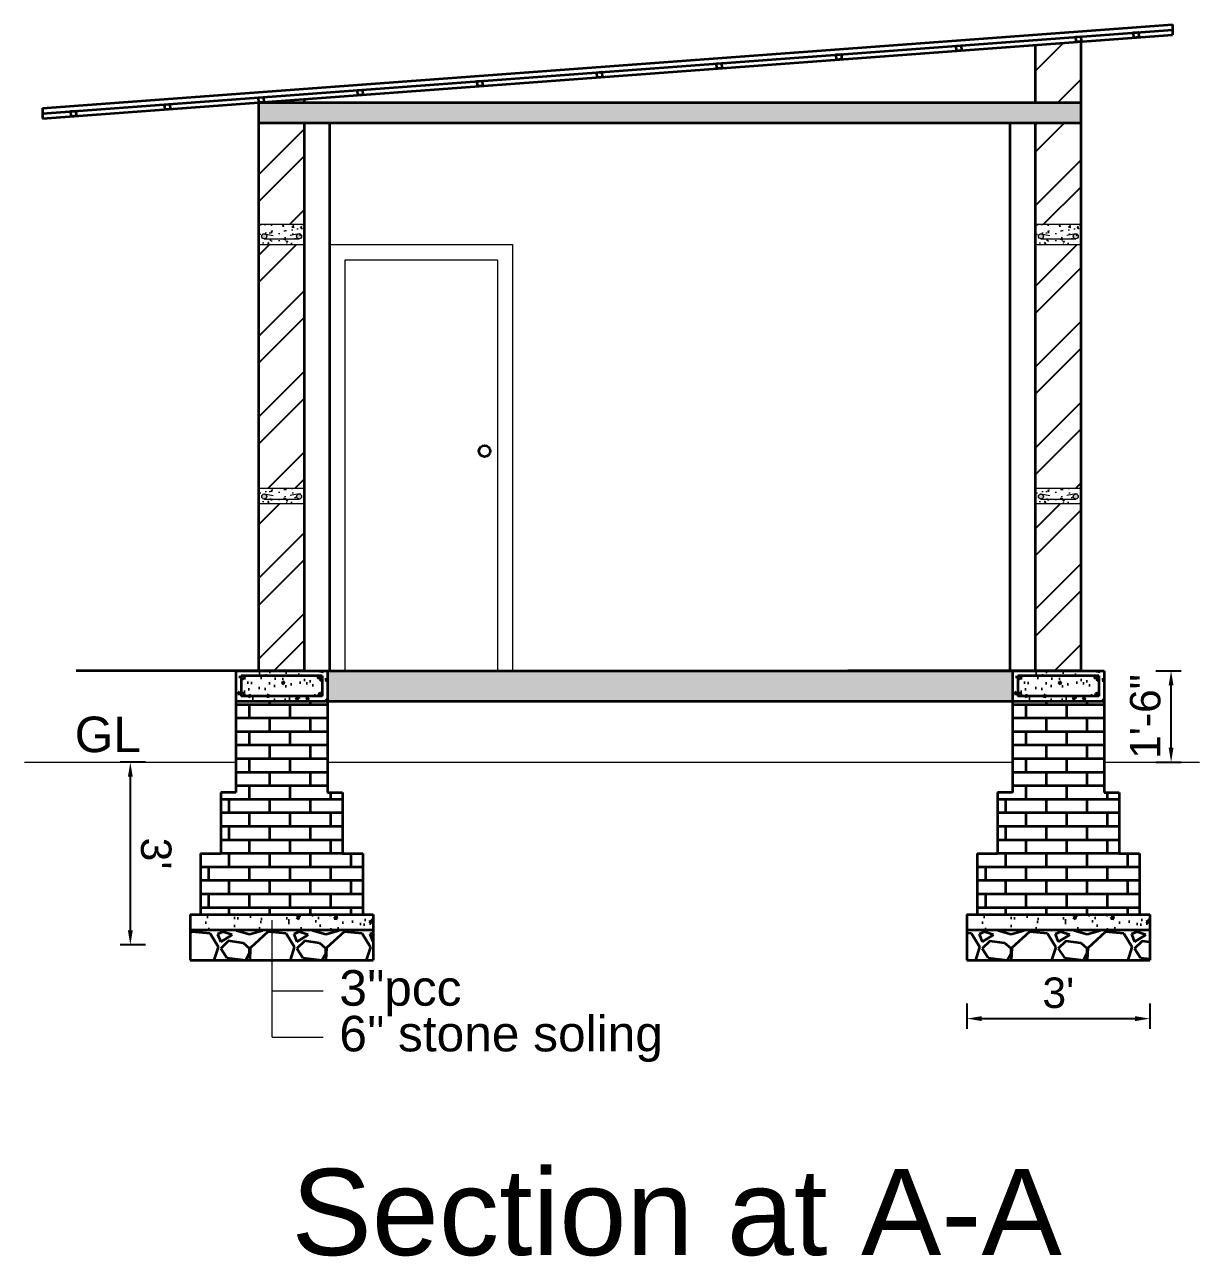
# Model space of a CAD drawing. Header units: inches. Extents: x 352731 to 371558, y -52658 to -39161.
# Drawn here: x 365144.8 to 365376.2, y -51111.2 to -50868.5 of the extents above; entities that cross this region are included whole.
import ezdxf

# ---------------------------------------------------------------- set-up
doc = ezdxf.new("R2010")
doc.units = ezdxf.units.IN
doc.header["$LTSCALE"] = 2
doc.header["$MEASUREMENT"] = 0
doc.header["$PDMODE"] = 34
doc.layers.get('0').update_dxf_attribs({"linetype": 'CONTINUOUS'})
doc.layers.get('DEFPOINTS').update_dxf_attribs({"color": 141, "linetype": 'CONTINUOUS'})
for name, color, linetype, lineweight in [('door', 20, 'CONTINUOUS', 35), ('steps', 253, 'CONTINUOUS', 20), ('WALL - A', 1, 'CONTINUOUS', 40)]:
    doc.layers.add(name, color=color, linetype=linetype, lineweight=lineweight)
doc.styles.add('Lettring Text', font='arial.ttf')
doc.styles.get("Standard").update_dxf_attribs({"font": 'ARIALN.TTF'})
doc.dimstyles.new('Copy of Standard', dxfattribs={"dimtxt": 6, "dimasz": 2.875, "dimexe": 2, "dimexo": 4, "dimgap": 2, "dimtad": 1, "dimdec": 0, "dimrnd": 1, "dimzin": 0, "dimdsep": 46, "dimlunit": 4, "dimtxsty": 'Lettring Text', "dimcen": 0.1, "dimclrd": 7, "dimclre": 7, "dimclrt": 7, "dimazin": 0, "dimtfac": 0.645, "dimtdec": 0, "dimtmove": 1, "dimatfit": 0, "dimfxl": 3, "dimfxlon": 1, "dimtfillclr": 256, "dimtolj": 1, "dimtzin": 0, "dimlwd": -1, "dimlwe": -1, "dimarcsym": 2})
pattern_1 = [(45, (4138.998, -20279.952), (-7.9549513, 7.9549513), []), (45, (4144.301, -20279.952), (-7.9549513, 7.9549513), [])]
pattern_2 = [(228.0127875, (4149.7978, -20264.9518), (-120, -135), [2.01804, -199.7863207]), (184.96974073, (4148.4478, -20266.4518), (180, 15), [3.46302, -342.8388714]), (132.51044708, (4144.9978, -20266.7518), (150, -165), [2.44182, -241.74048894]), (267.273689, (4139.1478, -20270.5018), (15, 300), [3.15357, -312.2033706]), (292.83365418, (4138.9978, -20273.6518), (-75, 180), [3.092325, -306.1405969]), (357.273689, (4140.1978, -20276.5018), (-300, 15), [3.15357, -312.2033706]), (37.69424047, (4143.34777, -20276.6518), (-195, -150), [4.170435, -412.87272823]), (72.25532837, (4146.64777, -20274.1018), (105, 330), [3.93732, -389.79482245]), (121.42956562, (4147.8478, -20270.3518), (-120, 195), [3.16425, -313.26109665]), (175.2363583, (4146.1978, -20267.6518), (165, -15), [3.61248, -177.0114387]), (222.3974378, (4142.59777, -20267.3518), (-180, -165), [4.67172, -462.5006251]), (138.81407483, (4153.9978, -20270.6518), (-105, 90), [1.594515, -157.8576722]), (171.4692344, (4152.7978, -20269.6018), (195, -30), [3.033555, -300.32267124]), (225, (4149.798, -20269.152), (-2e-15, -15), [2.121315, -19.09188844]), (203.1985905, (4148.7478, -20267.3518), (75, 30), [1.14237, -113.0942266]), (291.8014095, (4147.6978, -20267.8018), (-15, 45), [1.615545, -79.1619271]), (30.9637565, (4148.2978, -20269.3018), (45, 30), [2.623935, -84.8403434]), (161.5650512, (4150.548, -20267.952), (30, -15), [1.897365, -45.5367999]), (16.38954033, (4138.9978, -20267.8018), (150, 45), [2.658, -263.1426772]), (70.34617594, (4141.5478, -20267.0518), (-60, -165), [2.229915, -220.7611162]), (293.1985905, (4150.5478, -20264.9518), (-30, 75), [2.284725, -111.9518716]), (343.61045967, (4151.4478, -20267.0518), (-150, 45), [2.658, -263.1426772]), (339.4439548, (4138.9978, -20277.1018), (-75, 30), [2.5632, -125.5968562]), (294.77514057, (4141.3978, -20278.0018), (-75, 165), [2.14767, -212.61964595]), (66.8014095, (4150.6978, -20279.9518), (30, 75), [2.284725, -111.9518716]), (17.35402464, (4151.5978, -20277.8518), (-195, -60), [2.514465, -248.9313542]), (69.4439548, (4143.3478, -20279.9518), (-30, -75), [1.2816, -126.8784562]), (101.3099325, (4149.7978, -20279.9518), (-15, 60), [0.76485, -75.7204427]), (165.9637565, (4149.6478, -20279.2018), (45, -15), [3.092325, -58.7542594]), (186.00900596, (4146.6478, -20278.4518), (150, 15), [2.86575, -283.7088476]), (303.6900675, (4148.2978, -20270.6518), (-15, 30), [2.16333, -51.91993913]), (353.15722659, (4149.49777, -20272.4518), (255, -30), [3.77691, -373.91343936]), (60.9453959, (4153.2478, -20272.9018), (-60, -105), [1.54434, -152.8901121]), (90, (4153.998, -20271.552), (-15, 15), [0.9, -14.1]), (120.25643716, (4146.3478, -20278.0018), (60, -105), [2.08386, -206.30279984]), (48.0127875, (4145.2978, -20276.2018), (120, 135), [4.03608, -197.7682807]), (0, (4147.998, -20273.202), (15, 15), [3.9, -11.1]), (325.30484647, (4151.8978, -20273.2018), (150, -105), [2.37171, -234.7991145]), (254.0546041, (4153.8478, -20274.5518), (-15, -60), [2.18403, -107.01761834]), (207.64597536, (4153.2478, -20276.6518), (-285, -150), [3.555975, -352.04211273]), (175.42607874, (4150.09777, -20278.3018), (-195, 15), [3.761985, -372.4361011])]
pattern_3 = [(50, (300867.165, 65516.403), (5.73808146, -0.50201708), [0.6, -6.6]), (355, (300867.165, 65516.403), (-1.11001067, 6.01753707), [0.48, -5.28]), (100.4514, (300867.643, 65516.361), (4.62807505, 5.51551634), [0.50992152, -5.6091369]), (46.1842, (300867.165, 65518.003), (8.5379284, -1.3241521), [0.9, -9.9]), (96.6356, (300867.876, 65517.893), (7.47730164, 7.79294297), [0.7648823, -8.413704]), (351.1842, (300867.165, 65518.003), (7.47729556, 7.7929488), [0.72, -7.92]), (21, (300867.965, 65517.603), (4.77525642, -3.22095113), [0.6, -6.6]), (326, (300867.965, 65517.603), (1.94652266, 5.80120036), [0.48, -5.28]), (71.4514, (300868.363, 65517.3345), (6.72178103, 2.58024397), [0.50992152, -5.6091369]), (37.5, (300867.165, 65516.403), (0.097278843, 2.66315083), [0, -5.216, 0, -5.36, 0, -5.3]), (7.5, (300867.165, 65516.403), (2.1045563, 3.155293695), [0, -3.056, 0, -5.096, 0, -2.02]), (327.5, (300865.381, 65516.403), (4.27057949, -0.180438974), [0, -2, 0, -6.24, 0, -8.28]), (317.5, (300864.581, 65516.403), (4.66548935, 0.80083986), [0, -2.6, 0, -4.144, 0, -5.88])]
pattern_4 = [(50, (301020.165, 65516.403), (5.73808146, -0.50201708), [0.6, -6.6]), (355, (301020.165, 65516.403), (-1.11001067, 6.01753707), [0.48, -5.28]), (100.4514, (301020.643, 65516.361), (4.62807505, 5.51551634), [0.50992152, -5.6091369]), (46.1842, (301020.165, 65518.003), (8.5379284, -1.3241521), [0.9, -9.9]), (96.6356, (301020.876, 65517.893), (7.47730164, 7.79294297), [0.7648823, -8.413704]), (351.1842, (301020.165, 65518.003), (7.47729556, 7.7929488), [0.72, -7.92]), (21, (301020.965, 65517.603), (4.77525642, -3.22095113), [0.6, -6.6]), (326, (301020.965, 65517.603), (1.94652266, 5.80120036), [0.48, -5.28]), (71.4514, (301021.363, 65517.3345), (6.72178103, 2.58024397), [0.50992152, -5.6091369]), (37.5, (301020.165, 65516.403), (0.097278843, 2.66315083), [0, -5.216, 0, -5.36, 0, -5.3]), (7.5, (301020.165, 65516.403), (2.1045563, 3.155293695), [0, -3.056, 0, -5.096, 0, -2.02]), (327.5, (301018.381, 65516.403), (4.27057949, -0.180438974), [0, -2, 0, -6.24, 0, -8.28]), (317.5, (301017.581, 65516.403), (4.66548935, 0.80083986), [0, -2.6, 0, -4.144, 0, -5.88])]

# ---------------------------------------------------------------- blocks, each defined once
blk = doc.blocks.new('*D939')
at = {"color": 7, "transparency": 16777216}
for p, q in [((365168.6, -51013.83), (365163.6, -51013.83)), ((365165.6, -51046.94), (365165.6, -51016.7)), ((365168.6, -51049.82), (365163.6, -51049.82))]:
    blk.add_line(p, q, dxfattribs=at)
at = {"color": 7, "linetype": 'ByBlock', "transparency": 16777216}
for points in [[(365166.07, -51016.7), (365165.12, -51016.7), (365165.6, -51013.83)], [(365166.08, -51046.94), (365165.12, -51046.94), (365165.6, -51049.82)]]:
    blk.add_solid(points, dxfattribs=at)
at = {"layer": 'DEFPOINTS', "color": 0, "linetype": 'ByBlock', "transparency": 16777216}
for p in [(365165.6, -51013.83), (365177.41, -51013.83), (365177.41, -51049.82)]:
    blk.add_point(p, dxfattribs=at)
at = {"color": 7, "linetype": 'ByBlock', "lineweight": 5, "transparency": 16777216, "insert": (365170.66, -51031.82), "char_height": 6, "attachment_point": 5, "rotation": 270.0012, "style": 'Lettring Text'}
blk.add_mtext("\\A1;3'", dxfattribs=at)
blk = doc.blocks.new('*D941')
at = {"color": 7, "transparency": 16777216}
for p, q in [((365367.62, -50995.82), (365372.62, -50995.82)), ((365370.62, -51010.95), (365370.62, -50998.69)), ((365367.62, -51013.82), (365372.62, -51013.82))]:
    blk.add_line(p, q, dxfattribs=at)
at = {"color": 7, "linetype": 'ByBlock', "transparency": 16777216}
for points in [[(365370.14, -50998.69), (365371.1, -50998.69), (365370.62, -50995.82)], [(365370.14, -51010.95), (365371.1, -51010.95), (365370.62, -51013.82)]]:
    blk.add_solid(points, dxfattribs=at)
at = {"layer": 'DEFPOINTS', "color": 0, "linetype": 'ByBlock', "transparency": 16777216}
for p in [(365357.41, -50995.82), (365370.62, -50995.82), (365357.41, -51013.82)]:
    blk.add_point(p, dxfattribs=at)
at = {"color": 7, "linetype": 'ByBlock', "lineweight": 5, "transparency": 16777216, "insert": (365365.56, -51004.82), "char_height": 6, "attachment_point": 5, "rotation": 90, "style": 'Lettring Text'}
blk.add_mtext('\\A1;1\'-6"', dxfattribs=at)
blk = doc.blocks.new('*D940')
at = {"color": 7, "transparency": 16777216}
for p, q in [((365330.41, -51061.35), (365330.41, -51066.35)), ((365366.41, -51061.35), (365366.41, -51066.35)), ((365333.29, -51064.35), (365363.54, -51064.35))]:
    blk.add_line(p, q, dxfattribs=at)
at = {"color": 7, "linetype": 'ByBlock', "transparency": 16777216}
for points in [[(365333.29, -51063.87), (365333.29, -51064.83), (365330.41, -51064.35)], [(365363.54, -51063.87), (365363.54, -51064.83), (365366.41, -51064.35)]]:
    blk.add_solid(points, dxfattribs=at)
at = {"layer": 'DEFPOINTS', "color": 0, "linetype": 'ByBlock', "transparency": 16777216}
for p in [(365330.41, -51049.82), (365366.41, -51049.82), (365366.41, -51064.35)]:
    blk.add_point(p, dxfattribs=at)
at = {"color": 7, "linetype": 'ByBlock', "lineweight": 5, "transparency": 16777216, "insert": (365348.41, -51059.29), "char_height": 6, "attachment_point": 5, "style": 'Lettring Text'}
blk.add_mtext("\\A1;3'", dxfattribs=at)

msp = doc.modelspace()

# ---------------------------------------------------------------- hatches: boundary and pattern name
at = {"linetype": 'ByBlock', "lineweight": 5}
h = msp.add_hatch(dxfattribs=at)
h.set_pattern_fill('AR-CONC', scale=0.5, style=0)
h.set_pattern_definition([(50, (318951.9866, 17895.932), (3.58630091, -0.31376067), [0.375, -4.125]), (355, (318951.9866, 17895.932), (-0.69375667, 3.76096067), [0.3, -3.3]), (100.4514, (318952.2854, 17895.9058), (2.89254691, 3.44719771), [0.31870095, -3.50571056]), (46.1842, (318951.9866, 17896.932), (5.33620524, -0.82759507), [0.5625, -6.1875]), (96.6356, (318952.4313, 17896.863), (4.67331353, 4.87058935), [0.47805144, -5.258565]), (351.1842, (318951.9866, 17896.932), (4.67330973, 4.870593), [0.45, -4.95]), (21, (318952.4866, 17896.682), (2.98453526, -2.01309445), [0.375, -4.125]), (326, (318952.4866, 17896.682), (1.21657666, 3.62575023), [0.3, -3.3]), (71.4514, (318952.7353, 17896.5142), (4.20111314, 1.61265248), [0.31870095, -3.50571056]), (37.5, (318951.9866, 17895.932), (0.060799277, 1.66446927), [0, -3.26, 0, -3.35, 0, -3.3125]), (7.5, (318951.9866, 17895.932), (1.315347687, 1.97205856), [0, -1.91, 0, -3.185, 0, -1.2625]), (327.5, (318950.8716, 17895.932), (2.66911218, -0.112774359), [0, -1.25, 0, -3.9, 0, -5.175]), (317.5, (318950.3716, 17895.932), (2.91593085, 0.50052491), [0, -1.625, 0, -2.59, 0, -3.675])])
h.paths.add_polyline_path([(365199.91, -50907.82), (365190.91, -50907.82), (365190.91, -50911.82), (365199.91, -50911.82)])
edge = h.paths.add_edge_path(flags=16)
edge.add_arc((365198.83, -50910.46), 0.496, 180, 268.058, ccw=False)
edge.add_arc((365198.83, -50910.46), 0.496, 0, 180, ccw=False)
edge.add_arc((365198.83, -50910.46), 0.496, -91.942, 0, ccw=False)
edge.add_line((365198.81, -50910.96), (365192.01, -50910.96))
edge.add_arc((365191.99, -50910.46), 0.496, 180, 271.942, ccw=False)
edge.add_arc((365191.99, -50910.46), 0.496, 0, 180, ccw=False)
edge.add_arc((365191.99, -50910.46), 0.496, -88.058, 0, ccw=False)
edge.add_line((365192.01, -50910.96), (365198.81, -50910.96))
h = msp.add_hatch(color=7, dxfattribs=at)
h.paths.add_polyline_path([(365199.32, -50910.19, 0.414214), (365198.83, -50909.69), (365198.66, -50909.72, 0.315664), (365198.33, -50910.19, 1)])
h.paths.add_polyline_path([(365192.16, -50909.72), (365191.99, -50909.69, 0.414214), (365191.5, -50910.19, 0.404321), (365191.98, -50910.68), (365192.01, -50910.68, 0.404321), (365192.49, -50910.19, 0.315664)])
h = msp.add_hatch(dxfattribs=at)
h.set_pattern_fill('AR-CONC', scale=0.5, style=0)
h.set_pattern_definition([(50, (319104.9866, 17895.932), (3.58630091, -0.31376067), [0.375, -4.125]), (355, (319104.9866, 17895.932), (-0.69375667, 3.76096067), [0.3, -3.3]), (100.4514, (319105.2854, 17895.9058), (2.89254691, 3.44719771), [0.31870095, -3.50571056]), (46.1842, (319104.9866, 17896.932), (5.33620524, -0.82759507), [0.5625, -6.1875]), (96.6356, (319105.4313, 17896.863), (4.67331353, 4.87058935), [0.47805144, -5.258565]), (351.1842, (319104.9866, 17896.932), (4.67330973, 4.870593), [0.45, -4.95]), (21, (319105.4866, 17896.682), (2.98453526, -2.01309445), [0.375, -4.125]), (326, (319105.4866, 17896.682), (1.21657666, 3.62575023), [0.3, -3.3]), (71.4514, (319105.7353, 17896.5142), (4.20111314, 1.61265248), [0.31870095, -3.50571056]), (37.5, (319104.9866, 17895.932), (0.060799277, 1.66446927), [0, -3.26, 0, -3.35, 0, -3.3125]), (7.5, (319104.9866, 17895.932), (1.315347687, 1.97205856), [0, -1.91, 0, -3.185, 0, -1.2625]), (327.5, (319103.8716, 17895.932), (2.66911218, -0.112774359), [0, -1.25, 0, -3.9, 0, -5.175]), (317.5, (319103.3716, 17895.932), (2.91593085, 0.50052491), [0, -1.625, 0, -2.59, 0, -3.675])])
h.paths.add_polyline_path([(365352.91, -50907.82), (365343.91, -50907.82), (365343.91, -50911.82), (365352.91, -50911.82)])
edge = h.paths.add_edge_path(flags=16)
edge.add_arc((365351.83, -50910.46), 0.496, 180, 268.058, ccw=False)
edge.add_arc((365351.83, -50910.46), 0.496, 0, 180, ccw=False)
edge.add_arc((365351.83, -50910.46), 0.496, -91.942, 0, ccw=False)
edge.add_line((365351.81, -50910.96), (365345.01, -50910.96))
edge.add_arc((365344.99, -50910.46), 0.496, 180, 271.942, ccw=False)
edge.add_arc((365344.99, -50910.46), 0.496, 0, 180, ccw=False)
edge.add_arc((365344.99, -50910.46), 0.496, -88.058, 0, ccw=False)
edge.add_line((365345.01, -50910.96), (365351.81, -50910.96))
h = msp.add_hatch(color=7, dxfattribs=at)
h.paths.add_polyline_path([(365352.32, -50910.19, 0.414214), (365351.83, -50909.69), (365351.66, -50909.72, 0.315664), (365351.33, -50910.19, 1)])
h.paths.add_polyline_path([(365345.16, -50909.72), (365344.99, -50909.69, 0.414214), (365344.5, -50910.19, 0.404321), (365344.98, -50910.68), (365345.01, -50910.68, 0.404321), (365345.49, -50910.19, 0.315664)])
h = msp.add_hatch(dxfattribs=at)
h.set_pattern_fill('AR-CONC', scale=0.5, style=0)
h.set_pattern_definition([(50, (318951.9866, 17844.932), (3.58630091, -0.31376067), [0.375, -4.125]), (355, (318951.9866, 17844.932), (-0.69375667, 3.76096067), [0.3, -3.3]), (100.4514, (318952.2854, 17844.9058), (2.89254691, 3.44719771), [0.31870095, -3.50571056]), (46.1842, (318951.9866, 17845.932), (5.33620524, -0.82759507), [0.5625, -6.1875]), (96.6356, (318952.4313, 17845.863), (4.67331353, 4.87058935), [0.47805144, -5.258565]), (351.1842, (318951.9866, 17845.932), (4.67330973, 4.870593), [0.45, -4.95]), (21, (318952.4866, 17845.682), (2.98453526, -2.01309445), [0.375, -4.125]), (326, (318952.4866, 17845.682), (1.21657666, 3.62575023), [0.3, -3.3]), (71.4514, (318952.7353, 17845.5142), (4.20111314, 1.61265248), [0.31870095, -3.50571056]), (37.5, (318951.9866, 17844.932), (0.060799277, 1.66446927), [0, -3.26, 0, -3.35, 0, -3.3125]), (7.5, (318951.9866, 17844.932), (1.315347687, 1.97205856), [0, -1.91, 0, -3.185, 0, -1.2625]), (327.5, (318950.8716, 17844.932), (2.66911218, -0.112774359), [0, -1.25, 0, -3.9, 0, -5.175]), (317.5, (318950.3716, 17844.932), (2.91593085, 0.50052491), [0, -1.625, 0, -2.59, 0, -3.675])])
h.paths.add_polyline_path([(365199.91, -50959.82), (365190.91, -50959.82), (365190.91, -50962.82), (365199.91, -50962.82)])
h.paths.add_polyline_path([(365198.81, -50961.96, -0.404321), (365198.33, -50961.46, -1), (365199.32, -50961.46, -0.424176), (365198.81, -50961.96), (365192.01, -50961.96, -0.424176), (365191.5, -50961.46, -1), (365192.49, -50961.46, -0.404321), (365192.01, -50961.96)], flags=16)
h = msp.add_hatch(dxfattribs=at)
h.set_pattern_fill('AR-CONC', scale=0.5, style=0)
h.set_pattern_definition([(50, (319104.9866, 17844.932), (3.58630091, -0.31376067), [0.375, -4.125]), (355, (319104.9866, 17844.932), (-0.69375667, 3.76096067), [0.3, -3.3]), (100.4514, (319105.2854, 17844.9058), (2.89254691, 3.44719771), [0.31870095, -3.50571056]), (46.1842, (319104.9866, 17845.932), (5.33620524, -0.82759507), [0.5625, -6.1875]), (96.6356, (319105.4313, 17845.863), (4.67331353, 4.87058935), [0.47805144, -5.258565]), (351.1842, (319104.9866, 17845.932), (4.67330973, 4.870593), [0.45, -4.95]), (21, (319105.4866, 17845.682), (2.98453526, -2.01309445), [0.375, -4.125]), (326, (319105.4866, 17845.682), (1.21657666, 3.62575023), [0.3, -3.3]), (71.4514, (319105.7353, 17845.5142), (4.20111314, 1.61265248), [0.31870095, -3.50571056]), (37.5, (319104.9866, 17844.932), (0.060799277, 1.66446927), [0, -3.26, 0, -3.35, 0, -3.3125]), (7.5, (319104.9866, 17844.932), (1.315347687, 1.97205856), [0, -1.91, 0, -3.185, 0, -1.2625]), (327.5, (319103.8716, 17844.932), (2.66911218, -0.112774359), [0, -1.25, 0, -3.9, 0, -5.175]), (317.5, (319103.3716, 17844.932), (2.91593085, 0.50052491), [0, -1.625, 0, -2.59, 0, -3.675])])
h.paths.add_polyline_path([(365352.91, -50959.82), (365343.91, -50959.82), (365343.91, -50962.82), (365352.91, -50962.82)])
h.paths.add_polyline_path([(365351.81, -50961.96, -0.404321), (365351.33, -50961.46, -1), (365352.32, -50961.46, -0.424176), (365351.81, -50961.96), (365345.01, -50961.96, -0.424176), (365344.5, -50961.46, -1), (365345.49, -50961.46, -0.404321), (365345.01, -50961.96)], flags=16)
h = msp.add_hatch(color=7, dxfattribs=at)
h.paths.add_polyline_path([(365199.32, -50961.46, 0.414214), (365198.83, -50960.96), (365198.66, -50960.99, 0.315664), (365198.33, -50961.46, 1)])
h.paths.add_polyline_path([(365192.16, -50960.99), (365191.99, -50960.96, 0.414214), (365191.5, -50961.46, 0.404321), (365191.98, -50961.96), (365192.01, -50961.96, 0.404321), (365192.49, -50961.46, 0.315664)])
h = msp.add_hatch(color=7, dxfattribs=at)
h.paths.add_polyline_path([(365352.32, -50961.46, 0.414214), (365351.83, -50960.96), (365351.66, -50960.99, 0.315664), (365351.33, -50961.46, 1)])
h.paths.add_polyline_path([(365345.16, -50960.99), (365344.99, -50960.96, 0.414214), (365344.5, -50961.46, 0.404321), (365344.98, -50961.96), (365345.01, -50961.96, 0.404321), (365345.49, -50961.46, 0.315664)])
at = {"layer": 'door', "ltscale": 0.5}
h = msp.add_hatch(dxfattribs=at)
h.set_pattern_fill('AR-CONC', color=256, scale=0.8, style=0)
h.set_pattern_definition([(50, (4138.998, -20279.952), (5.73808146, -0.50201708), [0.6, -6.6]), (355, (4138.998, -20279.952), (-1.11001067, 6.01753707), [0.48, -5.28]), (100.4514445, (4139.476, -20279.9936), (4.62807077, 5.51551993), [0.50992154, -5.6091369]), (46.1842, (4138.998, -20278.352), (8.53793065, -1.32415425), [0.9, -9.9]), (96.6356355, (4139.709, -20278.462), (7.47729557, 7.7929488), [0.76488274, -8.41371008]), (351.184164, (4138.998, -20278.352), (7.47729556, 7.7929488), [0.72, -7.92]), (21, (4139.798, -20278.752), (4.77525642, -3.220951125), [0.6, -6.6]), (326, (4139.798, -20278.752), (1.94652266, 5.80120036), [0.48, -5.28]), (71.4514447, (4140.1957, -20279.02), (6.72177901, 2.58024922), [0.50992152, -5.6091369]), (37.5, (4138.9978, -20279.9518), (0.097278843, 2.663150831), [0, -5.216, 0, -5.36, 0, -5.3]), (7.5, (4138.9978, -20279.9518), (2.1045563, 3.155293695), [0, -3.056, 0, -5.096, 0, -2.02]), (327.5, (4137.2138, -20279.9518), (4.27057949, -0.180438974), [0, -2, 0, -6.24, 0, -8.28]), (317.5, (4136.4138, -20279.9518), (4.665489355, 0.80083986), [0, -2.6, 0, -4.144, 0, -5.88])])
h.paths.add_polyline_path([(365352.91, -50887.82), (365352.91, -50883.82), (365190.91, -50883.82), (365190.91, -50887.82)])
h = msp.add_hatch(dxfattribs=at)
h.set_pattern_fill('AR-CONC', color=256, scale=0.8, style=0)
h.set_pattern_definition(pattern_3)
h.paths.add_polyline_path([(365204.41, -50995.82), (365186.41, -50995.82), (365186.41, -51001.82), (365204.41, -51001.82), (365204.41, -50996.77)])
h.paths.add_polyline_path([(365203.41, -50996.77), (365203.41, -51000.82), (365187.41, -51000.82), (365187.41, -50996.77), (365187.71, -50996.77, -0.049683), (365187.78, -50996.77)], flags=16)
h.paths.add_polyline_path([(365203.41, -50997.11, -1), (365202.74, -50997.11, -1)], flags=0)
h.paths.add_polyline_path([(365203.41, -51000.48, -1), (365202.74, -51000.48, -1)], flags=16)
h.paths.add_polyline_path([(365188.08, -51000.48, -1), (365187.41, -51000.48, -1)], flags=16)
h = msp.add_hatch(dxfattribs=at)
h.set_pattern_fill('AR-CONC', color=256, scale=0.8, style=0)
h.set_pattern_definition(pattern_3)
h.paths.add_polyline_path([(365203.41, -50996.77), (365187.41, -50996.77), (365187.41, -51000.82), (365203.41, -51000.82)])
h = msp.add_hatch(color=256, dxfattribs=at)
h.paths.add_polyline_path([(365188.08, -50997.1, 0.385424), (365187.78, -50996.77), (365187.71, -50996.77, 0.385424), (365187.41, -50997.1, 1)])
h.paths.add_polyline_path([(365187.41, -51000.48, 1), (365188.08, -51000.48, 1)])
h.paths.add_polyline_path([(365202.74, -50997.11, 1), (365203.41, -50997.11, 1)])
h.paths.add_polyline_path([(365202.74, -51000.48, 1), (365203.41, -51000.48, 1)])
h = msp.add_hatch(dxfattribs=at)
h.set_pattern_fill('AR-CONC', color=256, scale=0.8, style=0)
h.set_pattern_definition(pattern_4)
h.paths.add_polyline_path([(365357.41, -50995.82), (365339.41, -50995.82), (365339.41, -51001.82), (365357.41, -51001.82), (365357.41, -50996.77)])
h.paths.add_polyline_path([(365356.41, -50996.77), (365356.41, -51000.82), (365340.41, -51000.82), (365340.41, -50996.77), (365340.71, -50996.77, -0.049683), (365340.78, -50996.77)], flags=16)
h.paths.add_polyline_path([(365356.41, -50997.11, -1), (365355.74, -50997.11, -1)], flags=0)
h.paths.add_polyline_path([(365356.41, -51000.48, -1), (365355.74, -51000.48, -1)], flags=16)
h.paths.add_polyline_path([(365341.08, -51000.48, -1), (365340.41, -51000.48, -1)], flags=16)
h = msp.add_hatch(dxfattribs=at)
h.set_pattern_fill('AR-CONC', color=256, scale=0.8, style=0)
h.set_pattern_definition(pattern_4)
h.paths.add_polyline_path([(365356.41, -50996.77), (365340.41, -50996.77), (365340.41, -51000.82), (365356.41, -51000.82)])
h = msp.add_hatch(color=256, dxfattribs=at)
h.paths.add_polyline_path([(365341.08, -50997.1, 0.385424), (365340.78, -50996.77), (365340.71, -50996.77, 0.385424), (365340.41, -50997.1, 1)])
h.paths.add_polyline_path([(365340.41, -51000.48, 1), (365341.08, -51000.48, 1)])
h.paths.add_polyline_path([(365355.74, -50997.11, 1), (365356.41, -50997.11, 1)])
h.paths.add_polyline_path([(365355.74, -51000.48, 1), (365356.41, -51000.48, 1)])
at = {"layer": 'door', "ltscale": 0.5, "transparency": 33554648}
h = msp.add_hatch(dxfattribs=at)
h.set_pattern_fill('AR-BRSTD', color=256)
h.set_pattern_definition([(0, (209793.091, -24108.3914), (0, 2.667), []), (90, (209793.091, -24108.3914), (-4, 2.667), [2.667, -2.667])])
h.paths.add_polyline_path([(365204.41, -51001.82), (365186.41, -51001.82), (365186.41, -51019.82), (365204.41, -51019.82)])
h.paths.add_polyline_path([(365207.41, -51019.82), (365183.41, -51019.82), (365183.41, -51031.82), (365204.41, -51031.82), (365207.41, -51031.82)])
h.paths.add_polyline_path([(365211.41, -51031.82), (365204.41, -51031.82), (365183.41, -51031.82), (365179.41, -51031.82), (365179.41, -51043.82), (365211.41, -51043.82)])
h = msp.add_hatch(dxfattribs=at)
h.set_pattern_fill('AR-BRSTD', color=256)
h.set_pattern_definition([(0, (209946.091, -24108.3914), (0, 2.667), []), (90, (209946.091, -24108.3914), (-4, 2.667), [2.667, -2.667])])
h.paths.add_polyline_path([(365357.41, -51001.82), (365339.41, -51001.82), (365339.41, -51019.82), (365357.41, -51019.82)])
h.paths.add_polyline_path([(365360.41, -51019.82), (365336.41, -51019.82), (365336.41, -51031.82), (365357.41, -51031.82), (365360.41, -51031.82)])
h.paths.add_polyline_path([(365364.41, -51031.82), (365357.41, -51031.82), (365336.41, -51031.82), (365332.41, -51031.82), (365332.41, -51043.82), (365364.41, -51043.82)])
at = {"layer": 'door', "ltscale": 0.5}
h = msp.add_hatch(dxfattribs=at)
h.set_pattern_fill('AR-CONC', color=256, style=0)
h.set_pattern_definition([(50, (360427.6724, 17399.0616), (7.17260183, -0.62752135), [0.75, -8.25]), (355, (360427.672, 17399.0616), (-1.3875133, 7.5219213), [0.6, -6.6]), (100.4514, (360428.27, 17399.009), (5.7850938, 6.8943954), [0.6374019, -7.0114211]), (46.1842, (360427.672, 17401.062), (10.6724105, -1.6551901), [1.125, -12.375]), (96.6356, (360428.562, 17400.924), (9.346627, 9.7411787), [0.9561029, -10.51713]), (351.1842, (360427.672, 17401.062), (9.3466195, 9.741186), [0.9, -9.9]), (21, (360428.6724, 17400.5616), (5.9690705, -4.0261889), [0.75, -8.25]), (326, (360428.672, 17400.5616), (2.4331533, 7.25150045), [0.6, -6.6]), (71.4514, (360429.17, 17400.226), (8.4022263, 3.225305), [0.6374019, -7.0114211]), (37.5, (360427.6724, 17399.0616), (0.12159855, 3.32893854), [0, -6.52, 0, -6.7, 0, -6.625]), (7.5, (360427.6724, 17399.0616), (2.63069537, 3.94411712), [0, -3.82, 0, -6.37, 0, -2.525]), (327.5, (360425.4424, 17399.0616), (5.33822436, -0.22554872), [0, -2.5, 0, -7.8, 0, -10.35]), (317.5, (360424.4424, 17399.0616), (5.8318617, 1.00104982), [0, -3.25, 0, -5.18, 0, -7.35])])
h.paths.add_polyline_path([(365213.41, -51043.82), (365177.41, -51043.82), (365177.41, -51046.82), (365213.41, -51046.82)])
h = msp.add_hatch(dxfattribs=at)
h.set_pattern_fill('AR-CONC', color=256, style=0)
h.set_pattern_definition([(50, (360580.6724, 17399.0616), (7.17260183, -0.62752135), [0.75, -8.25]), (355, (360580.672, 17399.0616), (-1.3875133, 7.5219213), [0.6, -6.6]), (100.4514, (360581.27, 17399.009), (5.7850938, 6.8943954), [0.6374019, -7.0114211]), (46.1842, (360580.672, 17401.062), (10.6724105, -1.6551901), [1.125, -12.375]), (96.6356, (360581.562, 17400.924), (9.346627, 9.7411787), [0.9561029, -10.51713]), (351.1842, (360580.672, 17401.062), (9.3466195, 9.741186), [0.9, -9.9]), (21, (360581.6724, 17400.5616), (5.9690705, -4.0261889), [0.75, -8.25]), (326, (360581.672, 17400.5616), (2.4331533, 7.25150045), [0.6, -6.6]), (71.4514, (360582.17, 17400.226), (8.4022263, 3.225305), [0.6374019, -7.0114211]), (37.5, (360580.6724, 17399.0616), (0.12159855, 3.32893854), [0, -6.52, 0, -6.7, 0, -6.625]), (7.5, (360580.6724, 17399.0616), (2.63069537, 3.94411712), [0, -3.82, 0, -6.37, 0, -2.525]), (327.5, (360578.4424, 17399.0616), (5.33822436, -0.22554872), [0, -2.5, 0, -7.8, 0, -10.35]), (317.5, (360577.4424, 17399.0616), (5.8318617, 1.00104982), [0, -3.25, 0, -5.18, 0, -7.35])])
h.paths.add_polyline_path([(365366.41, -51043.82), (365330.41, -51043.82), (365330.41, -51046.82), (365366.41, -51046.82)])
at = {"layer": 'door', "ltscale": 0.5, "transparency": 33554648}
h = msp.add_hatch(dxfattribs=at)
h.set_pattern_fill('GRAVEL', color=256, scale=15)
h.set_pattern_definition(pattern_2)
h.paths.add_polyline_path([(365193.56, -51046.82), (365177.41, -51046.82), (365177.41, -51052.82), (365193.56, -51052.82)])
h = msp.add_hatch(dxfattribs=at)
h.set_pattern_fill('GRAVEL', color=256, scale=15)
h.set_pattern_definition(pattern_2)
h.paths.add_polyline_path([(365213.41, -51052.82), (365213.41, -51046.82), (365193.56, -51046.82), (365193.56, -51052.82)])
h = msp.add_hatch(dxfattribs=at)
h.set_pattern_fill('GRAVEL', color=256, scale=15)
h.set_pattern_definition(pattern_2)
h.paths.add_polyline_path([(365366.41, -51046.82), (365330.41, -51046.82), (365330.41, -51052.82), (365366.41, -51052.82)])
at = {"layer": 'steps', "ltscale": 0.3}
h = msp.add_hatch(dxfattribs=at)
h.set_pattern_fill('AR-CONC', scale=0.8, style=0)
h.set_pattern_definition([(50, (365330.412, -50998.819), (5.73808, -0.50202), [0.6, -6.6]), (355, (365330.412, -50998.819), (-1.11, 6.01754), [0.48, -5.28]), (100.4514, (365330.89, -50998.861), (4.62807, 5.51552), [0.50992, -5.60914]), (46.184, (365330.412, -50997.219), (8.53793, -1.32415), [0.9, -9.9]), (96.636, (365331.123, -50997.329), (7.4773, 7.79295), [0.7649, -8.4137]), (351.184, (365330.412, -50997.219), (7.4773, 7.79295), [0.72, -7.92]), (21, (365331.212, -50997.619), (4.77526, -3.22095), [0.6, -6.6]), (326, (365331.212, -50997.619), (1.94652, 5.8012), [0.48, -5.28]), (71.4514, (365331.61, -50997.8874), (6.72178, 2.58025), [0.50992, -5.60914]), (37.5, (365330.4118, -50998.819), (0.09728, 2.66315), [0, -5.216, 0, -5.36, 0, -5.3]), (7.5, (365330.4118, -50998.819), (2.104556, 3.155294), [0, -3.056, 0, -5.096, 0, -2.02]), (327.5, (365328.6278, -50998.819), (4.27058, -0.18044), [0, -2, 0, -6.24, 0, -8.28]), (317.5, (365327.8278, -50998.819), (4.66549, 0.80084), [0, -2.6, 0, -4.144, 0, -5.88])])
h.paths.add_polyline_path([(365321.41, -50995.82), (365204.41, -50995.82), (365204.41, -51001.82), (365321.41, -51001.82)])
h.paths.add_polyline_path([(365339.41, -50995.82), (365321.41, -50995.82), (365321.41, -51001.82), (365339.41, -51001.82)])
at = {"layer": 'WALL - A', "lineweight": 25}
h = msp.add_hatch(dxfattribs=at)
h.set_pattern_fill('ANSI32', color=256, scale=30, style=0)
h.set_pattern_definition(pattern_1)
h.paths.add_polyline_path([(365343.91, -50883.82), (365352.91, -50883.82), (365352.91, -50871.82), (365343.91, -50872.49)])
h = msp.add_hatch(dxfattribs=at)
h.set_pattern_fill('ANSI32', color=256, scale=30, style=0)
h.set_pattern_definition(pattern_1)
h.paths.add_polyline_path([(365199.91, -50883.82), (365199.91, -50883.15), (365190.91, -50883.82)])
h = msp.add_hatch(dxfattribs=at)
h.set_pattern_fill('ANSI32', color=256, scale=30, style=0)
h.set_pattern_definition(pattern_1)
h.paths.add_polyline_path([(365190.91, -50907.82), (365199.91, -50907.82), (365199.91, -50887.82), (365190.91, -50887.82)])
h = msp.add_hatch(dxfattribs=at)
h.set_pattern_fill('ANSI32', color=256, scale=30, style=0)
h.set_pattern_definition(pattern_1)
h.paths.add_polyline_path([(365343.91, -50907.82), (365352.91, -50907.82), (365352.91, -50887.82), (365343.91, -50887.82)])
h = msp.add_hatch(dxfattribs=at)
h.set_pattern_fill('ANSI32', color=256, scale=30, style=0)
h.set_pattern_definition(pattern_1)
h.paths.add_polyline_path([(365190.91, -50959.82), (365199.91, -50959.82), (365199.91, -50911.82), (365190.91, -50911.82)])
h = msp.add_hatch(dxfattribs=at)
h.set_pattern_fill('ANSI32', color=256, scale=30, style=0)
h.set_pattern_definition(pattern_1)
h.paths.add_polyline_path([(365352.91, -50911.82), (365343.91, -50911.82), (365343.91, -50959.82), (365352.91, -50959.82)])
h = msp.add_hatch(dxfattribs=at)
h.set_pattern_fill('ANSI32', color=256, scale=30, style=0)
h.set_pattern_definition(pattern_1)
h.paths.add_polyline_path([(365199.91, -50962.82), (365190.91, -50962.82), (365190.91, -50995.82), (365199.91, -50995.82)])
h = msp.add_hatch(dxfattribs=at)
h.set_pattern_fill('ANSI32', color=256, scale=30, style=0)
h.set_pattern_definition(pattern_1)
h.paths.add_polyline_path([(365343.91, -50995.82), (365352.91, -50995.82), (365352.91, -50962.82), (365343.91, -50962.82)])

# ---------------------------------------------------------------- linework, layer by layer
at = {"color": 7, "linetype": 'ByBlock', "lineweight": 5}
for p, q in [((365190.91, -50907.82), (365199.91, -50907.82)), ((365191.99, -50909.69), (365193.74, -50910)), ((365198.83, -50909.69), (365197.08, -50910)), ((365343.91, -50907.82), (365352.91, -50907.82)), ((365344.99, -50909.69), (365346.74, -50910)), ((365351.83, -50909.69), (365350.08, -50910)), ((365190.91, -50911.82), (365199.91, -50911.82)), ((365190.91, -50911.82), (365199.91, -50911.82)), ((365191.98, -50910.68), (365198.83, -50910.68)), ((365343.91, -50911.82), (365352.91, -50911.82)), ((365343.91, -50911.82), (365352.91, -50911.82)), ((365344.98, -50910.68), (365351.83, -50910.68)), ((365190.91, -50959.82), (365199.91, -50959.82)), ((365343.91, -50959.82), (365352.91, -50959.82)), ((365190.91, -50962.82), (365199.91, -50962.82)), ((365190.91, -50962.82), (365199.91, -50962.82)), ((365191.98, -50961.96), (365198.83, -50961.96)), ((365191.99, -50960.96), (365193.74, -50961.27)), ((365198.83, -50960.96), (365197.08, -50961.27)), ((365343.91, -50962.82), (365352.91, -50962.82)), ((365343.91, -50962.82), (365352.91, -50962.82)), ((365344.98, -50961.96), (365351.83, -50961.96)), ((365344.99, -50960.96), (365346.74, -50961.27)), ((365351.83, -50960.96), (365350.08, -50961.27)), ((365357.41, -51013.82), (365376.19, -51013.82)), ((365193.56, -51067.98), (365193.56, -51044.92)), ((365193.56, -51058.89), (365203.56, -51058.89)), ((365193.56, -51067.98), (365203.56, -51067.98))]:
    msp.add_line(p, q, dxfattribs=at)
at = {"color": 7, "linetype": 'ByBlock', "lineweight": 5, "ltscale": 10}
for p, q in [((365144.78, -51013.83), (365186.41, -51013.83)), ((365204.41, -51013.83), (365339.41, -51013.81))]:
    msp.add_line(p, q, dxfattribs=at)
at = {"color": 7, "linetype": 'ByBlock', "lineweight": 5}
for centre in [(365191.99, -50910.19), (365198.83, -50910.19), (365344.99, -50910.19), (365351.83, -50910.19), (365191.99, -50961.46), (365198.83, -50961.46), (365344.99, -50961.46), (365351.83, -50961.46)]:
    msp.add_circle(centre, 0.496, dxfattribs=at)
at = {"layer": 'door', "ltscale": 0.5}
for p, q in [((365148.29, -50884.97), (365370.91, -50868.48)), ((365148.29, -50885.97), (365370.91, -50869.48)), ((365148.29, -50886.98), (365370.91, -50870.49)), ((365370.91, -50868.48), (365370.91, -50870.49)), ((365343.91, -50883.82), (365343.91, -50872.49)), ((365352.91, -50883.82), (365352.91, -50871.82)), ((365148.29, -50884.97), (365148.29, -50886.98)), ((365190.91, -50883.82), (365352.91, -50883.82)), ((365190.91, -50995.82), (365190.91, -50883.82)), ((365199.91, -50883.82), (365199.91, -50883.15)), ((365352.91, -50995.82), (365352.91, -50883.82)), ((365190.91, -50887.82), (365352.91, -50887.82)), ((365199.91, -50995.82), (365199.91, -50887.82)), ((365204.91, -50995.82), (365204.91, -50887.82)), ((365338.91, -50995.82), (365338.91, -50887.82)), ((365343.91, -50995.82), (365343.91, -50887.82)), ((365190.91, -50995.82), (365154.91, -50995.82)), ((365186.41, -50995.82), (365204.41, -50995.82)), ((365186.41, -50995.82), (365186.41, -51019.82)), ((365203.41, -50996.77), (365187.41, -50996.77)), ((365187.41, -50996.77), (365187.41, -51000.82)), ((365190.91, -50995.82), (365352.91, -50995.82)), ((365190.91, -50995.82), (365199.91, -50995.82)), ((365190.91, -50995.82), (365199.91, -50995.82)), ((365199.91, -50995.82), (365190.91, -50995.82)), ((365190.91, -50995.82), (365199.91, -50995.82)), ((365202.91, -50996.77), (365202.41, -50997.42)), ((365203.41, -50996.77), (365203.41, -51000.82)), ((365204.41, -50995.82), (365204.41, -51019.82)), ((365352.91, -50995.82), (365306.91, -50995.82)), ((365339.41, -50995.82), (365357.41, -50995.82)), ((365339.41, -50995.82), (365339.41, -51019.82)), ((365356.41, -50996.77), (365340.41, -50996.77)), ((365340.41, -50996.77), (365340.41, -51000.82)), ((365343.91, -50995.82), (365352.91, -50995.82)), ((365343.91, -50995.82), (365352.91, -50995.82)), ((365352.91, -50995.82), (365343.91, -50995.82)), ((365343.91, -50995.82), (365352.91, -50995.82)), ((365352.91, -50995.82), (365343.91, -50995.82)), ((365355.91, -50996.77), (365355.41, -50997.42)), ((365356.41, -50996.77), (365356.41, -51000.82)), ((365357.41, -50995.82), (365357.41, -51019.82)), ((365203.41, -50997.21), (365202.91, -50997.87)), ((365356.41, -50997.21), (365355.91, -50997.87)), ((365186.41, -51001.82), (365204.41, -51001.82)), ((365203.41, -51000.82), (365187.41, -51000.82)), ((365190.91, -51001.82), (365352.91, -51001.82)), ((365339.41, -51001.82), (365357.41, -51001.82)), ((365356.41, -51000.82), (365340.41, -51000.82)), ((365183.41, -51019.82), (365183.41, -51031.82)), ((365186.41, -51019.82), (365183.41, -51019.82)), ((365204.41, -51019.82), (365207.41, -51019.82)), ((365207.41, -51019.82), (365207.41, -51031.82)), ((365336.41, -51019.82), (365336.41, -51031.82)), ((365339.41, -51019.82), (365336.41, -51019.82)), ((365357.41, -51019.82), (365360.41, -51019.82)), ((365360.41, -51019.82), (365360.41, -51031.82)), ((365179.41, -51031.82), (365183.41, -51031.82)), ((365179.41, -51031.82), (365179.41, -51043.82)), ((365207.41, -51031.82), (365211.41, -51031.82)), ((365211.41, -51031.82), (365211.41, -51043.82)), ((365332.41, -51031.82), (365336.41, -51031.82)), ((365332.41, -51031.82), (365332.41, -51043.82)), ((365360.41, -51031.82), (365364.41, -51031.82)), ((365364.41, -51031.82), (365364.41, -51043.82)), ((365177.41, -51043.82), (365213.41, -51043.82)), ((365177.41, -51043.82), (365177.41, -51052.82)), ((365213.41, -51043.82), (365213.41, -51052.82)), ((365330.41, -51043.82), (365366.41, -51043.82)), ((365330.41, -51043.82), (365330.41, -51052.82)), ((365366.41, -51043.82), (365366.41, -51052.82)), ((365177.41, -51046.82), (365213.41, -51046.82)), ((365330.41, -51046.82), (365366.41, -51046.82)), ((365177.41, -51052.82), (365213.41, -51052.82)), ((365330.41, -51052.82), (365366.41, -51052.82))]:
    msp.add_line(p, q, dxfattribs=at)
for points in [[(365352.91, -50871.82), (365351.91, -50871.89), (365351.84, -50870.9), (365352.84, -50870.82)], [(365364.28, -50870.98), (365363.29, -50871.05), (365363.21, -50870.05), (365364.21, -50869.98)], [(365329.32, -50873.57), (365328.33, -50873.64), (365328.25, -50872.64), (365329.25, -50872.57)], [(365305.74, -50875.31), (365304.74, -50875.39), (365304.67, -50874.39), (365305.66, -50874.32)], [(365258.56, -50878.81), (365257.57, -50878.88), (365257.49, -50877.88), (365258.49, -50877.81)], [(365282.15, -50877.06), (365281.15, -50877.13), (365281.08, -50876.14), (365282.08, -50876.06)], [(365234.98, -50880.55), (365233.98, -50880.63), (365233.91, -50879.63), (365234.9, -50879.56)], [(365191.91, -50883.75), (365190.91, -50883.82), (365190.84, -50882.82), (365191.84, -50882.75)], [(365211.39, -50882.3), (365210.39, -50882.38), (365210.32, -50881.38), (365211.32, -50881.3)], [(365173.43, -50885.11), (365172.43, -50885.19), (365172.36, -50884.19), (365173.35, -50884.12)], [(365154.94, -50886.48), (365153.95, -50886.56), (365153.87, -50885.56), (365154.87, -50885.49)]]:
    msp.add_lwpolyline(points, close=True, dxfattribs=at)
for centre, radius in [((365235.39, -50952.51), 1.12), ((365187.75, -50997.1), 0.335), ((365203.07, -50997.11), 0.335), ((365340.75, -50997.1), 0.335), ((365356.07, -50997.11), 0.335), ((365187.75, -51000.48), 0.335), ((365203.08, -51000.48), 0.335), ((365340.75, -51000.48), 0.335), ((365356.08, -51000.48), 0.335)]:
    msp.add_circle(centre, radius, dxfattribs=at)
at = {"layer": 'steps', "color": 7, "ltscale": 0.3}
for p, q in [((365204.91, -50995.82), (365204.91, -50911.82)), ((365204.91, -50911.82), (365240.91, -50911.82)), ((365240.91, -50911.82), (365240.91, -50995.82)), ((365207.91, -50995.82), (365207.91, -50914.82)), ((365207.91, -50914.82), (365237.91, -50914.82)), ((365237.91, -50914.82), (365237.91, -50995.82))]:
    msp.add_line(p, q, dxfattribs=at)

# ---------------------------------------------------------------- texts
at = {"color": 7, "linetype": 'ByBlock', "lineweight": 5}
for s, insert, char_height, width, attachment_point in [('{\\fArial CE|b0|i0|c0|p34;GL}', (365154.64, -51004.84), 7, 174.1012, 1), ("{\\fArial CE|b0|i0|c238|p34;3'}'{\\fArial CE|b0|i0|c238|p34;pcc}", (365206.77, -51054.8), 7, 174.1012, 1), ("{\\fArial CE|b0|i0|c0|p34;6\\fArial CE|b0|i0|c238|p34;'}'{\\fArial CE|b0|i0|c238|p34; \\fArial CE|b0|i0|c0|p34;stone\\fArial CE|b0|i0|c238|p34; soling}", (365206.77, -51063.8), 7, 174.1012, 1), ('{\\fArial CE|b0|i0|c238|p34;\\P\\H2.8333x;Section at A-A}', (365273.22, -51097.57), 6, 232.9624, 5)]:
    msp.add_mtext(s, dxfattribs=dict(at, insert=insert, char_height=char_height, width=width, attachment_point=attachment_point))

# ---------------------------------------------------------------- dimensions: what is measured, and where the dimension line sits
dim = msp.add_linear_dim(base=(365370.62, -50995.82), p1=(365357.41, -51013.82), p2=(365357.41, -50995.82), angle=90, dimstyle='Copy of Standard', dxfattribs=at)
dim.commit()
dim.dimension.update_dxf_attribs({"geometry": '*D941', "text_midpoint": (365370.62, -51004.82), "dimtype": 160})
dim = msp.add_aligned_dim(p1=(365177.41, -51049.82), p2=(365177.41, -51013.83), distance=11.82, dimstyle='Copy of Standard', dxfattribs=at)
dim.commit()
dim.dimension.update_dxf_attribs({"geometry": '*D939', "text_midpoint": (365170.66, -51031.82)})
dim = msp.add_linear_dim(base=(365366.41, -51064.35), p1=(365330.41, -51049.82), p2=(365366.41, -51049.82), dimstyle='Copy of Standard', dxfattribs=at)
dim.commit()
dim.dimension.update_dxf_attribs({"geometry": '*D940', "text_midpoint": (365348.41, -51059.29)})

doc.saveas('drawing.dxf')
